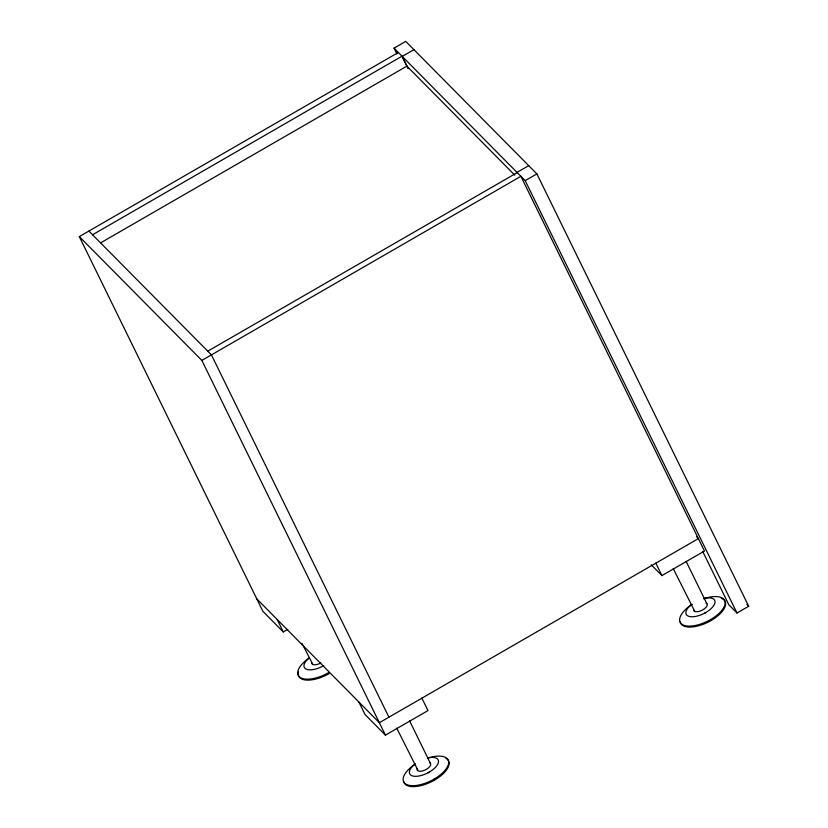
<?xml version="1.0" encoding="UTF-8"?>
<svg xmlns="http://www.w3.org/2000/svg" width="828" height="828" viewBox="0 0 828 828"><rect width="100%" height="100%" fill="white"/><g stroke="black" fill="none" stroke-linecap="round" stroke-linejoin="round"><path stroke-width="1.24" d="M428.221 772.783L429.152 772.151M704.711 613.227L705.653 612.606M396.891 53.944L394.045 48.148L405.751 41.4L536.886 173.901L748.698 606.272L736.992 613.02L728.826 604.761L702.703 551.438M287.782 629.363L283.3 631.94L262.88 611.302L79.302 236.591L398.34 52.485M92.55 234.779L402.015 56.2L407.707 67.813M413.917 49.659L402.222 56.407L408.173 68.558M100.778 242.78L406.89 66.136L514.83 175.205M517.014 172.4L528.709 165.641M207.756 351.186L517.221 172.607M79.302 236.591L201.856 360.418L520.895 176.323L704.462 551.034L661.924 575.584L651.274 564.81M394.045 48.148L525.18 180.649L536.886 173.901M358.917 702.072L365.003 714.502L385.434 735.14L427.972 710.59L421.887 698.17M706.046 603.157L706.864 603.695A7.431 3.343 -26.1 0 1 703.541 609.387A7.431 3.343 -26.1 0 1 694.806 611.478L673.226 568.567M301.992 643.387L312.912 664.542A7.431 3.343 -26.1 0 0 320.829 662.938M429.556 762.712L430.363 763.25A7.431 3.343 -26.1 0 1 427.051 768.943A7.431 3.343 -26.1 0 1 418.306 771.034L396.736 728.122M696.607 536.813L698.377 538.614L379.348 722.709L256.794 598.882M746.877 604.43L748.698 606.272M88.875 231.064L211.43 354.891L388.912 717.193M525.18 180.649L736.992 613.02M686.101 561.322L706.864 603.695M710.559 619.582L711.035 620.545A24.778 11.137 -26.1 0 1 680.202 622.004M655.838 563.154L661.924 575.584M409.612 720.877L430.363 763.25M434.069 779.138L434.534 780.1M201.856 360.418L385.434 735.14M277.214 619.52L283.3 631.94M417.488 770.495A7.431 3.343 -26.1 0 1 417.209 768.726M429.453 757.599A24.778 11.137 -26.1 0 1 446.375 768.55A24.778 11.137 -26.1 0 1 410.357 785.534A24.778 11.137 -26.1 0 1 414.497 764.648M445.888 758.324A24.778 11.137 -26.1 0 1 433.603 780.628A24.778 11.137 -26.1 0 1 403.702 781.56M427.445 758.044A15.856 7.121 -26.1 0 1 436.884 765.6A15.856 7.121 -26.1 0 1 414.435 776.291A15.856 7.121 -26.1 0 1 415.356 763.799M693.988 610.94A7.431 3.343 -26.1 0 1 693.616 610.153M703.583 598.799A24.778 11.137 -26.1 0 1 723.361 608.238A24.778 11.137 -26.1 0 1 686.857 625.978A24.778 11.137 -26.1 0 1 692.042 604.399M721.291 598.292A24.778 11.137 -26.1 0 1 711.035 620.545M703.945 598.489A15.856 7.121 -26.1 0 1 713.384 606.044A15.856 7.121 -26.1 0 1 690.925 616.736A15.856 7.121 -26.1 0 1 691.856 604.254M312.094 663.994A7.431 3.343 -26.1 0 1 311.721 663.207M328.664 672.646A24.778 11.137 -26.1 0 1 299.933 677.273A24.778 11.137 -26.1 0 1 309.092 658.156M323.758 665.66A15.856 7.121 -26.1 0 1 306.039 669.024A15.856 7.121 -26.1 0 1 308.968 658.094M329.14 673.599A24.778 11.137 -26.1 0 1 298.463 671.85"/></g></svg>
